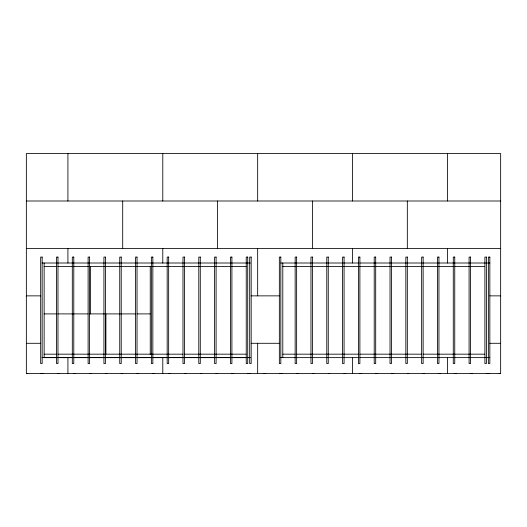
<?xml version="1.0" encoding="UTF-8"?>
<svg xmlns="http://www.w3.org/2000/svg" width="527" height="527" viewBox="0 0 527 527"><rect width="100%" height="100%" fill="white"/><g stroke="black" fill="none" stroke-linecap="round" stroke-linejoin="round"><path stroke-width="0.79" d="M26.35 200.998L500.65 200.998M26.35 248.434L500.65 248.434M42.061 263.006L250.358 263.006M280.726 263.006L358.32 263.006M359.895 263.013L489.84 263.006M44.136 266.464L56.455 266.464M57.93 266.464L246.076 266.464M282.801 266.464L484.741 266.464M26.35 295.864L40.678 295.864M251.175 295.864L279.343 295.864M489.84 295.864L500.65 295.864M44.136 313.901L56.33 313.901M57.93 313.901L88.029 313.901M89.656 313.901L135.479 313.901M137.106 313.901L150.241 313.901M26.35 343.294L40.678 343.294M251.175 343.294L279.343 343.294M489.84 343.294L500.65 343.294M44.136 354.17L56.455 354.17M57.957 354.17L182.869 354.17M184.509 354.17L246.076 354.17M282.801 354.17L295.113 354.17M296.754 354.17L358.32 354.17M359.967 354.17L421.534 354.17M423.174 354.17L484.741 354.17M42.061 357.629L56.455 357.629M58.095 357.629L182.869 357.629M184.509 357.629L246.076 357.629M247.716 357.629L249.791 357.629M280.726 357.629L358.32 357.629M359.895 357.622L489.84 357.629M42.285 357.635L135.419 357.635M137.066 357.635L214.351 357.635M215.984 357.635L250.358 357.635M26.35 373.432L500.65 373.432L500.65 153.555L26.35 153.555L26.35 373.445L27.832 373.445M40.678 373.445L43.642 373.445M57.977 373.445L59.459 373.445M73.787 373.445L75.269 373.445M89.597 373.445L91.079 373.445M105.413 373.445L106.895 373.445M121.223 373.445L122.705 373.445M137.033 373.445L138.515 373.445M152.85 373.445L154.332 373.445M168.66 373.445L170.142 373.445M184.47 373.445L185.952 373.445M200.28 373.445L201.762 373.445M216.096 373.445L217.579 373.445M231.906 373.445L233.389 373.445M247.716 373.445L250.681 373.445M263.533 373.445L265.015 373.445M279.343 373.445L282.307 373.445M296.635 373.445L298.117 373.445M312.452 373.445L313.934 373.445M328.262 373.445L329.744 373.445M344.072 373.445L345.554 373.445M359.888 373.445L361.37 373.445M375.698 373.445L377.18 373.445M391.508 373.445L392.99 373.445M407.325 373.445L408.807 373.445M423.135 373.445L424.617 373.445M438.945 373.445L440.427 373.445M454.755 373.445L456.237 373.445M470.571 373.445L472.054 373.445M486.381 373.445L489.346 373.445M499.168 373.445L500.65 373.445M447.41 153.568L447.41 200.998M447.41 248.434L447.41 263.013M447.41 357.622L447.41 373.439M407.325 200.998L407.325 248.434M352.537 153.568L352.537 200.998M352.537 248.434L352.537 263.013M352.537 357.622L352.537 373.439M312.452 200.998L312.452 248.434M282.801 263.006L282.801 357.629M257.663 153.568L257.663 200.998M257.663 248.434L257.663 295.864M257.663 343.294L257.663 373.439M217.579 200.998L217.579 248.434M162.79 153.568L162.79 200.998M162.79 248.434L162.79 263.006M162.79 357.635L162.79 373.439M150.241 266.464L150.241 354.664M122.705 200.998L122.705 248.434M105.907 313.901L105.907 354.17M90.387 266.464L90.387 313.901M67.917 153.568L67.917 200.998M67.917 248.434L67.917 263.006M67.917 357.635L67.917 373.439M44.136 263.006L44.136 357.629M42.16 257.077L40.678 257.077L40.678 363.558L42.16 363.558L42.16 257.077M57.977 257.077L56.494 257.077L56.494 363.558L57.977 363.558L57.977 257.077M73.787 257.077L72.304 257.077L72.304 363.558L73.787 363.558L73.787 257.077M89.597 257.077L88.114 257.077L88.114 363.558L89.597 363.558L89.597 257.077M105.413 257.077L103.931 257.077L103.931 363.558L105.413 363.558L105.413 257.077M121.223 257.077L119.741 257.077L119.741 363.558L121.223 363.558L121.223 257.077M137.033 257.077L135.551 257.077L135.551 363.558L137.033 363.558L137.033 257.077M152.85 257.077L151.361 257.077L151.361 363.558L152.85 363.558L152.85 257.077M168.66 257.077L167.178 257.077L167.178 363.558L168.66 363.558L168.66 257.077M184.47 257.077L182.988 257.077L182.988 363.558L184.47 363.558L184.47 257.077M200.28 257.077L198.798 257.077L198.798 363.558L200.28 363.558L200.28 257.077M216.096 257.077L214.614 257.077L214.614 363.558L216.096 363.558L216.096 257.077M231.906 257.077L230.424 257.077L230.424 363.558L231.906 363.558L231.906 257.077M247.716 257.077L246.234 257.077L246.234 363.558L247.716 363.558L247.716 257.077M251.175 257.077L249.693 257.077L249.693 363.558L251.175 363.558L251.175 257.077M280.825 257.077L279.343 257.077L279.343 363.558L280.825 363.558L280.825 257.077M296.635 257.077L295.153 257.077L295.153 363.558L296.635 363.558L296.635 257.077M312.452 257.077L310.97 257.077L310.97 363.558L312.452 363.558L312.452 257.077M328.262 257.077L326.78 257.077L326.78 363.558L328.262 363.558L328.262 257.077M344.072 257.077L342.59 257.077L342.59 363.558L344.072 363.558L344.072 257.077M359.888 257.077L358.406 257.077L358.406 363.558L359.888 363.558L359.888 257.077M375.698 257.077L374.216 257.077L374.216 363.558L375.698 363.558L375.698 257.077M391.508 257.077L390.026 257.077L390.026 363.558L391.508 363.558L391.508 257.077M407.325 257.077L405.843 257.077L405.843 363.558L407.325 363.558L407.325 257.077M423.135 257.077L421.653 257.077L421.653 363.558L423.135 363.558L423.135 257.077M438.945 257.077L437.463 257.077L437.463 363.558L438.945 363.558L438.945 257.077M454.755 257.077L453.273 257.077L453.273 363.558L454.755 363.558L454.755 257.077M470.571 257.077L469.089 257.077L469.089 363.558L470.571 363.558L470.571 257.077M486.381 257.077L484.899 257.077L484.899 363.558L486.381 363.558L486.381 257.077M489.84 257.077L488.358 257.077L488.358 363.558L489.84 363.558L489.84 257.077"/></g></svg>
